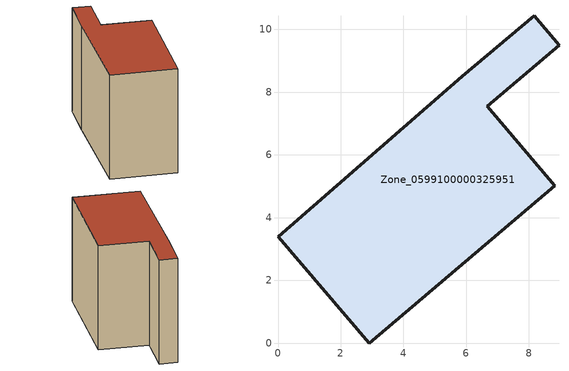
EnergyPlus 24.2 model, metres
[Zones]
Zone_0599100000325951
 floor ground (C_G): 0,3.39 5.88,8.5 8.17,10.43 8.96,9.49 6.67,7.55 8.83,5.02 2.91,0 z0
 wall outside (C_F): 5.88,8.5 0,3.39 2.91,0 8.83,5.02 6.67,7.55 8.96,9.49 8.17,10.43 5.88,8.5 z0:7.26
 roof outside (C_R): 8.17,10.43 5.88,8.5 0,3.39 2.91,0 8.83,5.02 6.67,7.55 8.96,9.49 z7.26
[BUILDING]
Pand.0599100000325951: North Axis=0; Terrain=City; Loads Convergence Tolerance Value=0.04; Temperature Convergence Tolerance Value=0.4; Solar Distribution=FullExterior; Maximum Number of Warmup Days=25; Minimum Number of Warmup Days=1
[Site:Location]
Rotterdam.The.Hague.AP_ZH_NLD Design_Conditions: Latitude=51.96; Longitude=4.45; Time Zone=1; Elevation=-4.5
[SITE:GROUNDTEMPERATURE:BUILDINGSURFACE]
18, 18, 18, 18, 18, 18, 18, 18, 18, 18, 18, 18
[MATERIAL] Thermal Absorptance=0.9; Solar Absorptance=0.7; Visible Absorptance=0.7
Name | Roughness | Thickness | Conductivity | Density | Specific Heat
G.TI.1946 | MediumSmooth | 0.15 | 1 | 540 | 1210
F.TI.1946 | Rough | 0.3 | 0.857143 | 1920 | 840
R.TI.1946 | MediumRough | 0.2 | 0.1 | 1500 | 1000
[CONSTRUCTION]
C_G: G.TI.1946
C_F: F.TI.1946
C_R: R.TI.1946
[ZONE]
Zone_0599100000325951: Type=1; Multiplier=1; Ceiling Height=Autocalculate; Volume=Autocalculate; Floor Area=autocalculate; Part of Total Floor Area=Yes
[ZONEINFILTRATION:DESIGNFLOWRATE]
Infil_Zone_0599100000325951: Zone or ZoneList or Space or SpaceList=Zone_0599100000325951; Schedule=AlwaysOn; Design Flow Rate Calculation Method=Flow/Area; Flow Rate per Floor Area=0.003; Constant Term Coefficient=1; Temperature Term Coefficient=0; Velocity Term Coefficient=0; Velocity Squared Term Coefficient=0
[HVACTEMPLATE:ZONE:IDEALLOADSAIRSYSTEM]
Zone_0599100000325951: Maximum Heating Supply Air Temperature=50; Minimum Cooling Supply Air Temperature=13; Maximum Heating Supply Air Humidity Ratio=0.0156; Minimum Cooling Supply Air Humidity Ratio=0.0077; Heating Limit=NoLimit; Cooling Limit=NoLimit; Dehumidification Control Type=ConstantSensibleHeatRatio; Cooling Sensible Heat Ratio=0.7; Dehumidification Setpoint=60; Humidification Control Type=None; Humidification Setpoint=30; Outdoor Air Method=None; Outdoor Air Flow Rate per Person=0.00944; Outdoor Air Flow Rate per Zone Floor Area=0; Outdoor Air Flow Rate per Zone=0; Demand Controlled Ventilation Type=None; Outdoor Air Economizer Type=NoEconomizer; Heat Recovery Type=None; Sensible Heat Recovery Effectiveness=0.7; Latent Heat Recovery Effectiveness=0.65
[ZONECONTROL:THERMOSTAT]
ThermostatControl_Zone_0599100000325951: Zone or ZoneList=Zone_0599100000325951; Control Type Schedule=DualSetpointControlType; Control 1=Thermostat_Zone_0599100000325951; Temperature Difference Between Cutout And Setpoint=0
[THERMOSTATSETPOINT:DUALSETPOINT]
Thermostat_Zone_0599100000325951: Heating Setpoint Temperature Schedule=HeatingSetpoint_Zone_0599100000325951; Cooling Setpoint Temperature Schedule=CoolingSetpoint_Zone_0599100000325951
[SCHEDULE:COMPACT]
HeatingSetpoint_Zone_0599100000325951: Through: 12/31, For: AllDays, Until: 24:00, 21
CoolingSetpoint_Zone_0599100000325951: Through: 12/31, For: AllDays, Until: 24:00, 24
DualSetpointControlType: Through: 12/31, For: AllDays, Until: 24:00, 4
AlwaysOn: Through: 12/31, For: AllDays, Until: 24:00, 1
